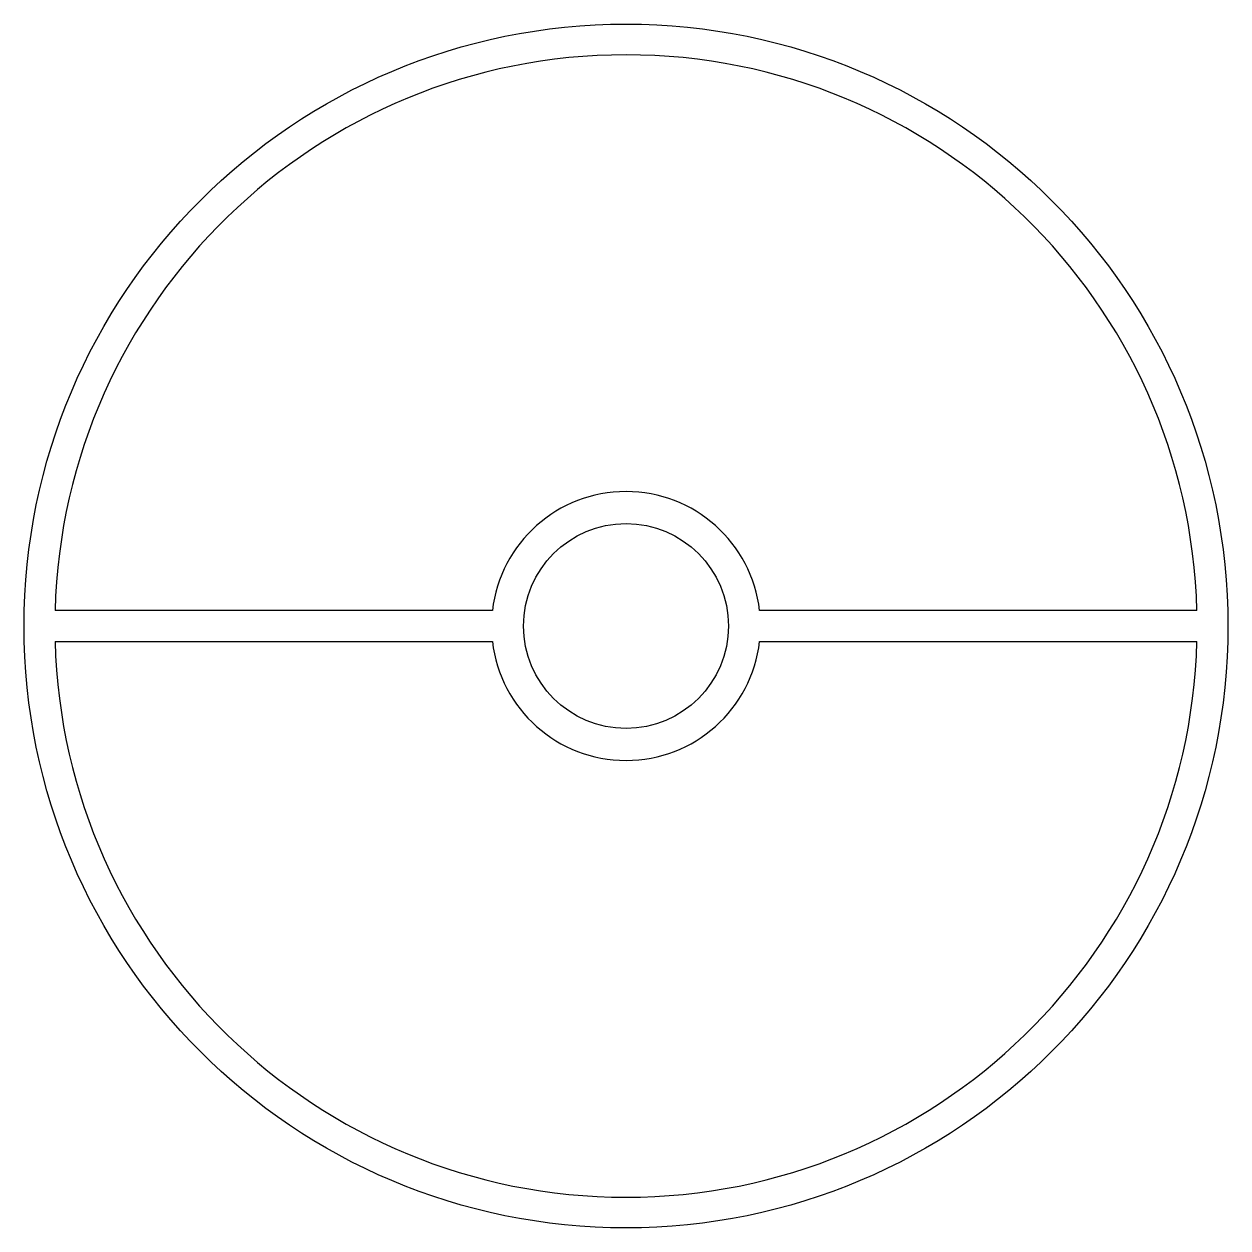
# Model space of a CAD drawing. Extents: x 2877.7 to 2924.7, y 1730.4 to 1777.4.
import ezdxf

# ---------------------------------------------------------------- set-up
doc = ezdxf.new("R2010")
doc.units = 0
doc.layers.get('0').update_dxf_attribs({"linetype": 'CONTINUOUS'})

msp = doc.modelspace()

# ---------------------------------------------------------------- linework, layer by layer
for p, q in [((2895.996, 1754.518), (2878.92, 1754.518)), ((2923.504, 1754.518), (2906.427, 1754.518)), ((2878.92, 1753.318), (2895.996, 1753.318)), ((2906.427, 1753.318), (2923.504, 1753.318))]:
    msp.add_line(p, q)
for radius in [23.5, 4]:
    msp.add_circle((2901.212, 1753.918), radius)
for radius, start, end in [(22.3, 1.5418, 178.4582), (5.25, 6.5624, 173.4376), (22.3, 181.5418, 358.4582), (5.25, 186.5624, 353.4376)]:
    msp.add_arc((2901.212, 1753.918), radius, start, end)

doc.saveas('drawing.dxf')
